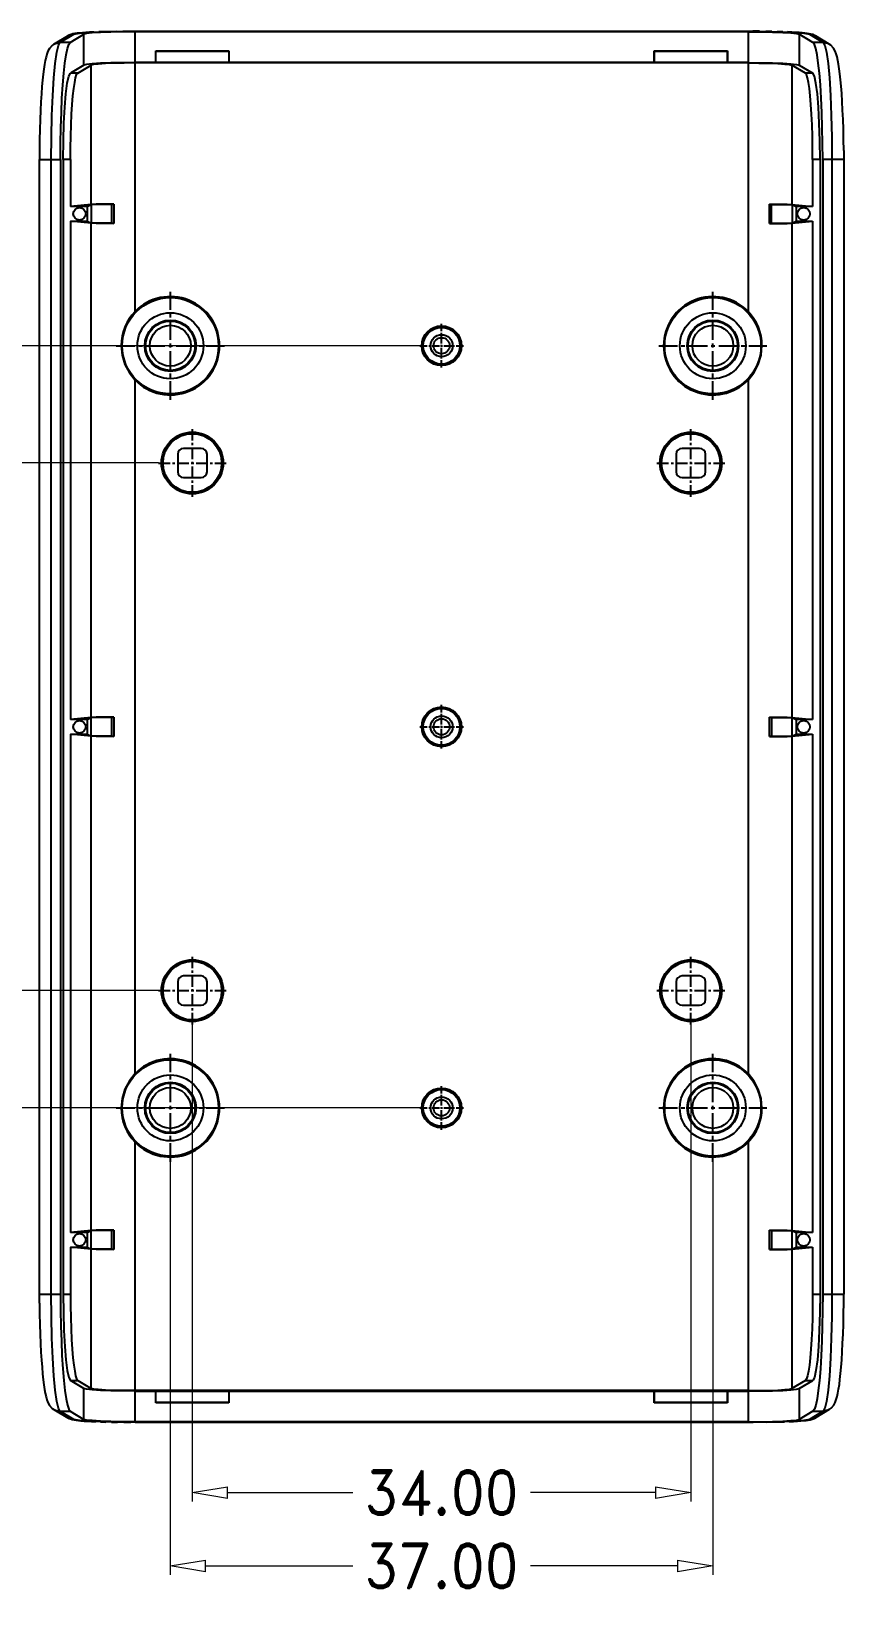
# Model space of a CAD drawing. Extents: x 98 to 412, y -254 to -30.
# Drawn here: x 272.3 to 327.7, y -143.5 to -36.8 of the extents above; entities that cross this region are included whole.
import ezdxf

# ---------------------------------------------------------------- set-up
doc = ezdxf.new("R2010")
doc.units = 0
doc.header["$LTSCALE"] = 30.734
doc.header["$MEASUREMENT"] = 0
doc.header["$PDMODE"] = 3
doc.header["$PDSIZE"] = 0.3125
doc.linetypes.add('CENTER', pattern=[0.6, 0.375, -0.075, 0.075, -0.075])
doc.layers.get('0').update_dxf_attribs({"linetype": 'CONTINUOUS'})
doc.layers.get('Defpoints').update_dxf_attribs({"linetype": 'CONTINUOUS'})
doc.layers.add('dim', color=3, linetype='CONTINUOUS', lineweight=9)
doc.styles.add('ROMAND', font='romand.shx', dxfattribs={"width": 0.9, "bigfont": 'gbcbig.shx'})
doc.dimstyles.new('YanXiu', dxfattribs={"dimtxt": 2.5, "dimasz": 2.2, "dimexe": 1, "dimexo": 0, "dimgap": 0.66, "dimtad": 0, "dimzin": 1, "dimdsep": 46, "dimtxsty": 'ROMAND', "dimblk": 'CLOSEDBLANK', "dimcen": 0, "dimclrd": 3, "dimclre": 3, "dimclrt": 7, "dimazin": 0, "dimtfac": 1, "dimtofl": 0, "dimtmove": 0, "dimatfit": 3, "dimldrblk": 'CLOSEDBLANK', "dimfxl": 1, "dimlwd": 5, "dimlwe": 5, "dimarcsym": 0})

# ---------------------------------------------------------------- blocks, each defined once
blk = doc.blocks.new('_ClosedBlank')
at = {"color": 0, "linetype": 'ByBlock', "lineweight": -2}
for p, q in [((-1, 0.167), (0, 0)), ((-1, 0.167), (-1, -0.167)), ((0, 0), (-1, -0.167))]:
    blk.add_line(p, q, dxfattribs=at)
blk = doc.blocks.new('*D7')
at = {"layer": 'Defpoints', "color": 0}
for p in [(281.75, -113.99), (318.75, -113.99), (318.75, -141.55)]:
    blk.add_point(p, dxfattribs=at)
at = {"layer": 'dim', "color": 3, "lineweight": 5}
for p, q in [((281.75, -113.99), (281.75, -142.15)), ((318.75, -113.99), (318.75, -142.15)), ((284.15, -141.55), (294.19, -141.55)), ((316.35, -141.55), (306.32, -141.55))]:
    blk.add_line(p, q, dxfattribs=at)
at = {"layer": 'dim', "color": 3, "lineweight": 5, "xscale": 2.4, "yscale": 2.4, "zscale": 2.4, "rotation": 180}
blk.add_blockref('_ClosedBlank', (281.75, -141.55), dxfattribs=at)
at = {"layer": 'dim', "color": 3, "lineweight": 5, "xscale": 2.4, "yscale": 2.4, "zscale": 2.4}
blk.add_blockref('_ClosedBlank', (318.75, -141.55), dxfattribs=at)
at = {"layer": 'dim', "color": 7, "insert": (300.25, -141.55), "char_height": 3, "attachment_point": 5, "style": 'ROMAND'}
blk.add_mtext('37.00', dxfattribs=at)
blk = doc.blocks.new('*D8')
at = {"layer": 'Defpoints', "color": 0}
for p in [(283.25, -104.62), (317.25, -104.62), (317.25, -136.55)]:
    blk.add_point(p, dxfattribs=at)
at = {"layer": 'dim', "color": 3, "lineweight": 5}
for p, q in [((283.25, -104.62), (283.25, -137.15)), ((317.25, -104.62), (317.25, -137.15)), ((285.65, -136.55), (294.19, -136.55)), ((314.85, -136.55), (306.32, -136.55))]:
    blk.add_line(p, q, dxfattribs=at)
at = {"layer": 'dim', "color": 3, "lineweight": 5, "xscale": 2.4, "yscale": 2.4, "zscale": 2.4, "rotation": 180}
blk.add_blockref('_ClosedBlank', (283.25, -136.55), dxfattribs=at)
at = {"layer": 'dim', "color": 3, "lineweight": 5, "xscale": 2.4, "yscale": 2.4, "zscale": 2.4}
blk.add_blockref('_ClosedBlank', (317.25, -136.55), dxfattribs=at)
at = {"layer": 'dim', "color": 7, "insert": (300.25, -136.55), "char_height": 3, "attachment_point": 5, "style": 'ROMAND'}
blk.add_mtext('34.00', dxfattribs=at)
blk = doc.blocks.new('*D9')
at = {"layer": 'Defpoints', "color": 0}
for p in [(298.76, -58.3), (262.7, -110.3), (298.76, -110.3)]:
    blk.add_point(p, dxfattribs=at)
at = {"layer": 'dim', "color": 3, "lineweight": 5}
for p, q in [((298.76, -58.3), (262.1, -58.3)), ((262.7, -60.7), (262.7, -78.24)), ((262.7, -107.9), (262.7, -90.37)), ((298.76, -110.3), (262.1, -110.3))]:
    blk.add_line(p, q, dxfattribs=at)
at = {"layer": 'dim', "color": 3, "lineweight": 5, "xscale": 2.4, "yscale": 2.4, "zscale": 2.4}
for p, rotation in [((262.7, -58.3), 90), ((262.7, -110.3), 270)]:
    blk.add_blockref('_ClosedBlank', p, dxfattribs=dict(at, rotation=rotation))
at = {"layer": 'dim', "color": 7, "insert": (262.7, -84.3), "char_height": 3, "attachment_point": 5, "rotation": 90, "style": 'ROMAND'}
blk.add_mtext('52.00', dxfattribs=at)
blk = doc.blocks.new('*D10')
at = {"layer": 'Defpoints', "color": 0}
for p in [(280.94, -66.3), (266.9, -102.3), (280.94, -102.3)]:
    blk.add_point(p, dxfattribs=at)
at = {"layer": 'dim', "color": 3, "lineweight": 5}
for p, q in [((280.94, -66.3), (266.3, -66.3)), ((266.9, -68.7), (266.9, -78.24)), ((266.9, -99.9), (266.9, -90.37)), ((280.94, -102.3), (266.3, -102.3))]:
    blk.add_line(p, q, dxfattribs=at)
at = {"layer": 'dim', "color": 3, "lineweight": 5, "xscale": 2.4, "yscale": 2.4, "zscale": 2.4}
for p, rotation in [((266.9, -66.3), 90), ((266.9, -102.3), 270)]:
    blk.add_blockref('_ClosedBlank', p, dxfattribs=dict(at, rotation=rotation))
at = {"layer": 'dim', "color": 7, "insert": (266.9, -84.3), "char_height": 3, "attachment_point": 5, "rotation": 90, "style": 'ROMAND'}
blk.add_mtext('36.00', dxfattribs=at)

msp = doc.modelspace()

# ---------------------------------------------------------------- linework, layer by layer
at = {"color": 7, "linetype": 'Continuous'}
for p, q in [((273.808, -37.725), (274.752, -37.16)), ((274.223, -37.61), (275.163, -37.047)), ((274.922, -37.61), (275.86, -37.048)), ((275.982, -36.932), (275.754, -36.949)), ((275.86, -39.151), (275.86, -37.048)), ((276.542, -36.901), (277.235, -36.876)), ((277.239, -36.875), (276.873, -36.887)), ((278.067, -36.856), (277.235, -36.876)), ((277.967, -36.859), (278.69, -36.849)), ((278.522, -36.849), (279.347, -36.846)), ((279, -36.846), (321.159, -36.846)), ((279.347, -36.845), (279.347, -36.846)), ((321.159, -36.881), (279.347, -36.881)), ((279.347, -38.984), (279.347, -36.881)), ((321.159, -36.845), (321.159, -36.846)), ((321.159, -36.881), (321.159, -38.984)), ((321.93, -36.849), (321.473, -36.846)), ((322.778, -36.862), (322.366, -36.854)), ((323.518, -36.883), (323.162, -36.872)), ((324.64, -36.94), (324.404, -36.924)), ((324.847, -36.957), (324.64, -36.94)), ((325.584, -37.61), (324.646, -37.048)), ((324.646, -37.048), (324.646, -39.151)), ((325.343, -37.047), (326.283, -37.61)), ((326.698, -37.725), (325.754, -37.16)), ((274.114, -37.806), (274.223, -37.61)), ((274.922, -37.61), (274.223, -37.61)), ((280.753, -38.184), (285.753, -38.184)), ((280.753, -38.184), (280.771, -38.201)), ((280.753, -38.984), (280.753, -38.184)), ((280.771, -38.201), (285.736, -38.201)), ((280.771, -38.966), (280.771, -38.201)), ((285.753, -38.184), (285.736, -38.201)), ((285.736, -38.201), (285.736, -38.966)), ((285.753, -38.184), (285.753, -38.984)), ((314.753, -38.184), (319.753, -38.184)), ((314.753, -38.184), (314.771, -38.201)), ((314.753, -38.984), (314.753, -38.184)), ((314.771, -38.201), (319.736, -38.201)), ((314.771, -38.966), (314.771, -38.201)), ((319.753, -38.184), (319.736, -38.201)), ((319.736, -38.201), (319.736, -38.966)), ((319.753, -38.184), (319.753, -38.984)), ((326.283, -37.61), (325.584, -37.61)), ((326.283, -37.61), (326.393, -37.806)), ((275.86, -39.151), (274.932, -39.707)), ((275.434, -39.707), (276.358, -39.153)), ((276.358, -48.661), (276.358, -39.153)), ((321.159, -38.984), (279.347, -38.984)), ((321.159, -39.01), (279.347, -39.01)), ((279.347, -55.964), (279.347, -39.01)), ((280.753, -38.984), (280.771, -38.966)), ((285.736, -38.966), (280.771, -38.966)), ((285.753, -38.984), (285.736, -38.966)), ((314.753, -38.984), (314.771, -38.966)), ((319.736, -38.966), (314.771, -38.966)), ((319.753, -38.984), (319.736, -38.966)), ((321.159, -39.01), (321.159, -55.964)), ((325.073, -39.707), (324.148, -39.153)), ((324.148, -39.153), (324.148, -48.661)), ((324.646, -39.151), (325.575, -39.707)), ((275.434, -39.707), (274.932, -39.707)), ((325.575, -39.707), (325.073, -39.707)), ((272.826, -45.599), (274.259, -45.599)), ((272.828, -123.62), (272.826, -45.599)), ((273.626, -123.005), (273.626, -45.599)), ((274.259, -45.599), (274.259, -123.005)), ((274.945, -45.599), (274.443, -45.599)), ((274.443, -45.599), (274.443, -123.005)), ((274.945, -45.599), (274.945, -48.802)), ((326.064, -45.599), (325.562, -45.599)), ((325.562, -45.599), (325.562, -48.802)), ((326.064, -45.599), (326.064, -123.005)), ((327.68, -45.599), (326.247, -45.599)), ((326.247, -45.599), (326.247, -123.005)), ((326.88, -45.599), (326.88, -123.005)), ((327.678, -44.984), (327.68, -123.005)), ((276.358, -48.661), (274.945, -48.802)), ((276.07, -48.802), (274.945, -48.802)), ((276.07, -48.802), (276.347, -48.663)), ((276.07, -48.802), (276.07, -49.802)), ((277.753, -48.663), (276.347, -48.663)), ((276.347, -48.663), (276.347, -49.941)), ((277.891, -48.641), (277.002, -48.647)), ((277.753, -48.663), (277.891, -48.641)), ((277.753, -49.941), (277.753, -48.663)), ((277.891, -48.641), (277.891, -49.964)), ((322.753, -48.663), (322.616, -48.641)), ((322.616, -49.964), (322.616, -48.641)), ((322.753, -48.663), (324.159, -48.663)), ((322.753, -49.941), (322.753, -48.663)), ((324.148, -48.661), (325.562, -48.802)), ((324.159, -48.663), (324.437, -48.802)), ((324.159, -48.663), (324.159, -49.941)), ((325.562, -48.802), (324.437, -48.802)), ((324.437, -48.802), (324.437, -49.802)), ((276.358, -49.943), (274.945, -49.802)), ((274.945, -49.802), (276.07, -49.802)), ((274.945, -49.802), (274.945, -83.802)), ((276.07, -49.802), (276.347, -49.941)), ((277.753, -49.941), (276.347, -49.941)), ((276.358, -83.661), (276.358, -49.943)), ((277.753, -49.941), (277.891, -49.964)), ((322.753, -49.941), (322.616, -49.964)), ((322.616, -49.964), (323.505, -49.957)), ((322.753, -49.941), (324.159, -49.941)), ((324.148, -49.943), (325.562, -49.802)), ((324.148, -49.943), (324.148, -83.661)), ((324.159, -49.941), (324.437, -49.802)), ((324.437, -49.802), (325.562, -49.802)), ((325.562, -49.802), (325.562, -83.802)), ((279.347, -107.964), (279.347, -60.64)), ((321.159, -60.64), (321.159, -107.964)), ((282.253, -65.702), (282.253, -66.902)), ((283.853, -65.302), (282.653, -65.302)), ((284.253, -66.902), (284.253, -65.702)), ((316.253, -65.702), (316.253, -66.902)), ((317.853, -65.302), (316.653, -65.302)), ((318.253, -66.902), (318.253, -65.702)), ((282.653, -67.302), (283.853, -67.302)), ((316.653, -67.302), (317.853, -67.302)), ((276.358, -83.661), (274.945, -83.802)), ((276.07, -83.802), (274.945, -83.802)), ((276.07, -83.802), (276.347, -83.663)), ((276.07, -83.802), (276.07, -84.802)), ((277.753, -83.663), (276.347, -83.663)), ((276.347, -84.941), (276.347, -83.663)), ((277.891, -83.641), (277.002, -83.647)), ((277.753, -83.663), (277.891, -83.641)), ((277.753, -84.941), (277.753, -83.663)), ((277.891, -83.641), (277.891, -84.964)), ((322.616, -84.964), (322.616, -83.641)), ((322.753, -83.663), (322.616, -83.641)), ((322.753, -83.663), (322.753, -84.941)), ((322.753, -83.663), (324.159, -83.663)), ((324.148, -83.661), (325.562, -83.802)), ((324.159, -84.941), (324.159, -83.663)), ((324.159, -83.663), (324.437, -83.802)), ((324.437, -83.802), (324.437, -84.802)), ((325.562, -83.802), (324.437, -83.802)), ((276.358, -84.943), (274.945, -84.802)), ((274.945, -84.802), (276.07, -84.802)), ((274.945, -84.802), (274.945, -118.802)), ((276.07, -84.802), (276.347, -84.941)), ((277.753, -84.941), (276.347, -84.941)), ((276.358, -118.661), (276.358, -84.943)), ((277.753, -84.941), (277.891, -84.964)), ((322.753, -84.941), (322.616, -84.964)), ((322.616, -84.964), (323.505, -84.957)), ((322.753, -84.941), (324.159, -84.941)), ((324.148, -84.943), (325.562, -84.802)), ((324.148, -84.943), (324.148, -118.661)), ((324.159, -84.941), (324.437, -84.802)), ((324.437, -84.802), (325.562, -84.802)), ((325.562, -84.802), (325.562, -118.802)), ((283.853, -101.302), (282.653, -101.302)), ((317.853, -101.302), (316.653, -101.302)), ((282.253, -101.702), (282.253, -102.902)), ((284.253, -102.902), (284.253, -101.702)), ((316.253, -101.702), (316.253, -102.902)), ((318.253, -102.902), (318.253, -101.702)), ((282.653, -103.302), (283.853, -103.302)), ((316.653, -103.302), (317.853, -103.302)), ((279.347, -129.595), (279.347, -112.64)), ((321.159, -112.64), (321.159, -129.595)), ((276.358, -118.661), (274.945, -118.802)), ((276.07, -118.802), (274.945, -118.802)), ((276.07, -118.802), (276.347, -118.663)), ((276.07, -118.802), (276.07, -119.802)), ((276.347, -119.941), (276.347, -118.663)), ((277.753, -118.663), (276.347, -118.663)), ((277.891, -118.641), (277.002, -118.647)), ((277.753, -118.663), (277.891, -118.641)), ((277.753, -119.941), (277.753, -118.663)), ((277.891, -118.641), (277.891, -119.964)), ((322.616, -119.964), (322.616, -118.641)), ((322.753, -118.663), (322.616, -118.641)), ((322.753, -118.663), (322.753, -119.941)), ((322.753, -118.663), (324.159, -118.663)), ((324.148, -118.661), (325.562, -118.802)), ((324.159, -119.941), (324.159, -118.663)), ((324.159, -118.663), (324.437, -118.802)), ((324.437, -118.802), (324.437, -119.802)), ((325.562, -118.802), (324.437, -118.802)), ((274.945, -119.802), (274.945, -123.005)), ((274.945, -119.802), (276.07, -119.802)), ((276.358, -119.943), (274.945, -119.802)), ((276.07, -119.802), (276.347, -119.941)), ((277.753, -119.941), (276.347, -119.941)), ((276.358, -129.451), (276.358, -119.943)), ((277.753, -119.941), (277.891, -119.964)), ((322.753, -119.941), (322.616, -119.964)), ((322.616, -119.964), (323.505, -119.957)), ((322.753, -119.941), (324.159, -119.941)), ((324.148, -119.943), (325.562, -119.802)), ((324.148, -119.943), (324.148, -129.451)), ((324.159, -119.941), (324.437, -119.802)), ((324.437, -119.802), (325.562, -119.802)), ((325.562, -119.802), (325.562, -123.005)), ((272.826, -123.005), (274.259, -123.005)), ((274.443, -123.005), (274.945, -123.005)), ((325.562, -123.005), (326.064, -123.005)), ((326.247, -123.005), (327.68, -123.005)), ((274.932, -128.897), (275.434, -128.897)), ((275.86, -129.453), (274.932, -128.897)), ((275.434, -128.897), (276.358, -129.451)), ((325.073, -128.897), (324.148, -129.451)), ((324.646, -129.453), (325.575, -128.897)), ((325.073, -128.897), (325.575, -128.897)), ((275.86, -131.556), (275.86, -129.453)), ((321.159, -129.595), (279.347, -129.595)), ((279.347, -131.724), (279.347, -129.621)), ((279.347, -129.621), (321.159, -129.621)), ((280.753, -130.421), (280.753, -129.621)), ((280.753, -129.621), (280.771, -129.638)), ((280.771, -130.403), (280.771, -129.638)), ((280.771, -129.638), (285.736, -129.638)), ((285.753, -129.621), (285.736, -129.638)), ((285.736, -129.638), (285.736, -130.403)), ((285.753, -129.621), (285.753, -130.421)), ((314.753, -130.421), (314.753, -129.621)), ((314.753, -129.621), (314.771, -129.638)), ((314.771, -130.403), (314.771, -129.638)), ((314.771, -129.638), (319.736, -129.638)), ((319.753, -129.621), (319.736, -129.638)), ((319.736, -129.638), (319.736, -130.403)), ((319.753, -129.621), (319.753, -130.421)), ((321.159, -129.621), (321.159, -131.724)), ((324.646, -129.453), (324.646, -131.556)), ((273.808, -130.879), (274.752, -131.445)), ((274.223, -130.994), (274.114, -130.798)), ((274.223, -130.994), (274.922, -130.994)), ((275.163, -131.557), (274.223, -130.994)), ((274.922, -130.994), (275.86, -131.556)), ((280.753, -130.421), (280.771, -130.403)), ((285.753, -130.421), (280.753, -130.421)), ((285.736, -130.403), (280.771, -130.403)), ((285.753, -130.421), (285.736, -130.403)), ((314.753, -130.421), (314.771, -130.403)), ((319.753, -130.421), (314.753, -130.421)), ((319.736, -130.403), (314.771, -130.403)), ((319.753, -130.421), (319.736, -130.403)), ((325.584, -130.994), (324.646, -131.556)), ((326.283, -130.994), (325.343, -131.557)), ((325.584, -130.994), (326.283, -130.994)), ((326.698, -130.879), (325.754, -131.445)), ((326.393, -130.798), (326.283, -130.994)), ((275.659, -131.648), (275.866, -131.665)), ((275.866, -131.665), (276.102, -131.68)), ((276.988, -131.722), (277.344, -131.733)), ((277.729, -131.742), (278.14, -131.75)), ((278.576, -131.755), (279.033, -131.759)), ((321.159, -131.724), (279.347, -131.724)), ((279.347, -131.759), (279.347, -131.758)), ((321.507, -131.758), (279.347, -131.759)), ((321.984, -131.755), (321.159, -131.758)), ((321.159, -131.759), (321.159, -131.758)), ((322.54, -131.746), (321.817, -131.755)), ((322.44, -131.749), (323.272, -131.728)), ((323.267, -131.73), (323.633, -131.718)), ((323.965, -131.704), (323.272, -131.728)), ((324.524, -131.673), (324.753, -131.656))]:
    msp.add_line(p, q, dxfattribs=at)
at = {"color": 1, "linetype": 'CENTER', "ltscale": 0.110901}
for p, q in [((281.753, -61.992), (281.753, -54.612)), ((318.753, -61.992), (318.753, -54.612)), ((278.063, -58.302), (285.443, -58.302)), ((315.063, -58.302), (322.443, -58.302)), ((281.753, -113.992), (281.753, -106.612)), ((318.753, -113.992), (318.753, -106.612)), ((278.063, -110.302), (285.443, -110.302)), ((315.063, -110.302), (322.443, -110.302))]:
    msp.add_line(p, q, dxfattribs=at)
at = {"color": 1, "linetype": 'CENTER', "ltscale": 0.044786}
for p, q in [((300.253, -59.792), (300.253, -56.812)), ((298.763, -58.302), (301.743, -58.302)), ((300.253, -85.792), (300.253, -82.812)), ((298.763, -84.302), (301.743, -84.302)), ((300.253, -111.792), (300.253, -108.812)), ((298.763, -110.302), (301.743, -110.302))]:
    msp.add_line(p, q, dxfattribs=at)
at = {"color": 1, "linetype": 'CENTER', "ltscale": 0.069579}
for p, q in [((283.253, -68.617), (283.253, -63.987)), ((317.253, -68.617), (317.253, -63.987)), ((280.938, -66.302), (285.568, -66.302)), ((314.938, -66.302), (319.568, -66.302)), ((283.253, -104.617), (283.253, -99.987)), ((317.253, -104.617), (317.253, -99.987)), ((280.938, -102.302), (285.568, -102.302)), ((314.938, -102.302), (319.568, -102.302))]:
    msp.add_line(p, q, dxfattribs=at)
at = {"color": 7, "linetype": 'Continuous'}
for points in [[(274.987, -37.059), (274.845, -37.111), (274.751, -37.161)], [(274.752, -37.16), (274.857, -37.107), (275.163, -37.047)], [(275.388, -36.985), (275.244, -37.005), (275.113, -37.028), (274.987, -37.059)], [(275.163, -37.047), (275.28, -37.011), (275.546, -36.973), (275.975, -36.935), (276.552, -36.902)], [(275.754, -36.949), (275.557, -36.966), (275.388, -36.985)], [(279.347, -36.881), (278.491, -36.886), (277.687, -36.903), (276.983, -36.929), (276.423, -36.963), (276.041, -37.004), (275.86, -37.048)], [(276.542, -36.901), (276.245, -36.916), (275.982, -36.932)], [(321.159, -36.845), (321.817, -36.849), (322.54, -36.859), (323.272, -36.876), (323.954, -36.902), (324.531, -36.935), (324.961, -36.973), (325.226, -37.011), (325.343, -37.047)], [(321.159, -36.881), (322.015, -36.886), (322.819, -36.903), (323.523, -36.929), (324.083, -36.963), (324.465, -37.004), (324.646, -37.048)], [(324.404, -36.924), (324.139, -36.909), (323.844, -36.895)], [(325.184, -36.993), (325.028, -36.974), (324.847, -36.957)], [(325.572, -37.076), (325.442, -37.039), (325.319, -37.014), (325.184, -36.993)], [(325.754, -37.16), (325.649, -37.107), (325.343, -37.047)], [(325.754, -37.16), (325.734, -37.148), (325.572, -37.076)], [(273.808, -37.725), (273.691, -37.809), (273.51, -38.015), (273.403, -38.211), (273.331, -38.401), (273.273, -38.606), (273.22, -38.84), (273.171, -39.11), (273.125, -39.42), (273.081, -39.773), (273.038, -40.171), (272.999, -40.617), (272.962, -41.111), (272.928, -41.652), (272.898, -42.24), (272.873, -42.872), (272.852, -43.545), (272.837, -44.256), (272.828, -44.999), (272.826, -45.599)], [(273.626, -45.599), (273.638, -44.07), (273.672, -42.598), (273.728, -41.235), (273.804, -40.032), (273.896, -39.035), (274.002, -38.28), (274.114, -37.806)], [(273.812, -37.723), (273.917, -37.67), (274.223, -37.61)], [(274.259, -45.599), (274.266, -44.498), (274.285, -43.419), (274.318, -42.38), (274.363, -41.405), (274.419, -40.508), (274.485, -39.708), (274.561, -39.019), (274.644, -38.456), (274.733, -38.028), (274.826, -37.744), (274.922, -37.61)], [(326.247, -45.599), (326.241, -44.498), (326.221, -43.419), (326.188, -42.38), (326.144, -41.405), (326.087, -40.508), (326.021, -39.708), (325.946, -39.019), (325.863, -38.456), (325.774, -38.028), (325.68, -37.744), (325.584, -37.61)], [(326.694, -37.723), (326.589, -37.67), (326.283, -37.61)], [(326.393, -37.806), (326.504, -38.28), (326.61, -39.035), (326.703, -40.032), (326.778, -41.235), (326.834, -42.598), (326.869, -44.07), (326.88, -45.599)], [(327.678, -44.984), (327.669, -44.24), (327.654, -43.529), (327.633, -42.856), (327.607, -42.224), (327.577, -41.636), (327.544, -41.095), (327.506, -40.602), (327.467, -40.157), (327.424, -39.759), (327.38, -39.407), (327.333, -39.098), (327.284, -38.829), (327.231, -38.597), (327.172, -38.392), (327.099, -38.202), (326.99, -38.005), (326.803, -37.8), (326.698, -37.725)], [(279.347, -38.984), (278.491, -38.989), (277.687, -39.006), (276.983, -39.032), (276.423, -39.066), (276.041, -39.107), (275.86, -39.151)], [(279.347, -39.01), (278.613, -39.015), (277.924, -39.029), (277.321, -39.051), (276.841, -39.081), (276.514, -39.115), (276.358, -39.153)], [(321.159, -38.984), (322.015, -38.989), (322.82, -39.006), (323.523, -39.032), (324.083, -39.066), (324.465, -39.107), (324.646, -39.151)], [(321.159, -39.01), (321.893, -39.015), (322.582, -39.029), (323.185, -39.051), (323.665, -39.081), (323.993, -39.115), (324.148, -39.153)], [(274.443, -45.599), (274.455, -44.332), (274.49, -43.124), (274.548, -42.029), (274.625, -41.103), (274.717, -40.385), (274.821, -39.913), (274.932, -39.707)], [(274.945, -45.599), (274.949, -44.788), (274.964, -43.993), (274.988, -43.228), (275.021, -42.509), (275.062, -41.848), (275.111, -41.258), (275.167, -40.749), (275.228, -40.332), (275.294, -40.016), (275.363, -39.806), (275.434, -39.707)], [(325.562, -45.599), (325.557, -44.788), (325.542, -43.993), (325.518, -43.228), (325.485, -42.509), (325.444, -41.848), (325.395, -41.258), (325.339, -40.749), (325.278, -40.332), (325.212, -40.016), (325.143, -39.806), (325.073, -39.707)], [(326.064, -45.599), (326.052, -44.332), (326.016, -43.124), (325.958, -42.029), (325.882, -41.103), (325.789, -40.385), (325.685, -39.913), (325.575, -39.707)], [(277.002, -48.647), (276.683, -48.651), (276.466, -48.656), (276.358, -48.661)], [(322.616, -48.641), (323.505, -48.647), (323.823, -48.651), (324.04, -48.656), (324.148, -48.661)], [(277.891, -49.964), (277.002, -49.957), (276.683, -49.953), (276.466, -49.948), (276.358, -49.943)], [(323.505, -49.957), (323.823, -49.953), (324.04, -49.948), (324.148, -49.943)], [(279.347, -55.964), (279.134, -56.207), (278.945, -56.468), (278.783, -56.746), (278.649, -57.038), (278.543, -57.342), (278.466, -57.656), (278.419, -57.977), (278.404, -58.302)], [(322.103, -58.302), (322.087, -57.976), (322.04, -57.654), (321.963, -57.34), (321.857, -57.036), (321.722, -56.744), (321.56, -56.467), (321.372, -56.206), (321.159, -55.964)], [(278.404, -58.302), (278.466, -58.948), (278.655, -59.581), (278.959, -60.157), (279.347, -60.64)], [(321.159, -60.64), (321.548, -60.157), (321.852, -59.581), (322.04, -58.948), (322.103, -58.302)], [(277.002, -83.647), (276.683, -83.651), (276.466, -83.656), (276.358, -83.661)], [(322.616, -83.641), (323.505, -83.647), (323.823, -83.651), (324.04, -83.656), (324.148, -83.661)], [(277.891, -84.964), (277.002, -84.957), (276.683, -84.953), (276.466, -84.948), (276.358, -84.943)], [(323.505, -84.957), (323.823, -84.953), (324.04, -84.948), (324.148, -84.943)], [(279.347, -107.964), (278.959, -108.448), (278.655, -109.024), (278.466, -109.657), (278.404, -110.302)], [(322.103, -110.302), (322.04, -109.657), (321.852, -109.024), (321.548, -108.448), (321.159, -107.964)], [(278.404, -110.302), (278.419, -110.628), (278.466, -110.95), (278.543, -111.265), (278.65, -111.569), (278.784, -111.86), (278.946, -112.137), (279.134, -112.398), (279.347, -112.64)], [(321.159, -112.64), (321.373, -112.398), (321.561, -112.136), (321.723, -111.858), (321.858, -111.566), (321.964, -111.262), (322.04, -110.949), (322.087, -110.628), (322.103, -110.302)], [(277.002, -118.647), (276.683, -118.651), (276.466, -118.656), (276.358, -118.661)], [(322.616, -118.641), (323.505, -118.647), (323.823, -118.651), (324.04, -118.656), (324.148, -118.661)], [(277.891, -119.964), (277.002, -119.957), (276.683, -119.953), (276.466, -119.948), (276.358, -119.943)], [(323.505, -119.957), (323.823, -119.953), (324.04, -119.948), (324.148, -119.943)], [(272.828, -123.62), (272.837, -124.364), (272.853, -125.075), (272.873, -125.749), (272.899, -126.381), (272.929, -126.968), (272.963, -127.509), (273, -128.003), (273.04, -128.448), (273.082, -128.846), (273.127, -129.197), (273.173, -129.506), (273.223, -129.775), (273.275, -130.008), (273.334, -130.212), (273.407, -130.403), (273.516, -130.599), (273.703, -130.805), (273.808, -130.879)], [(274.114, -130.798), (274.002, -130.324), (273.896, -129.57), (273.804, -128.572), (273.728, -127.37), (273.672, -126.007), (273.638, -124.534), (273.626, -123.005)], [(274.259, -123.005), (274.266, -124.106), (274.285, -125.185), (274.318, -126.224), (274.363, -127.2), (274.419, -128.097), (274.485, -128.896), (274.561, -129.585), (274.644, -130.148), (274.733, -130.576), (274.826, -130.86), (274.922, -130.994)], [(274.443, -123.005), (274.455, -124.273), (274.49, -125.48), (274.548, -126.576), (274.625, -127.501), (274.717, -128.22), (274.821, -128.692), (274.932, -128.897)], [(274.945, -123.005), (274.949, -123.816), (274.964, -124.611), (274.988, -125.377), (275.021, -126.095), (275.062, -126.756), (275.111, -127.346), (275.167, -127.856), (275.228, -128.272), (275.294, -128.589), (275.363, -128.798), (275.434, -128.897)], [(325.562, -123.005), (325.557, -123.816), (325.542, -124.611), (325.518, -125.377), (325.485, -126.095), (325.444, -126.756), (325.395, -127.346), (325.339, -127.856), (325.278, -128.272), (325.212, -128.589), (325.143, -128.798), (325.073, -128.897)], [(326.064, -123.005), (326.052, -124.273), (326.016, -125.48), (325.958, -126.576), (325.882, -127.501), (325.789, -128.22), (325.685, -128.692), (325.575, -128.897)], [(326.247, -123.005), (326.241, -124.106), (326.221, -125.185), (326.188, -126.224), (326.144, -127.2), (326.087, -128.097), (326.021, -128.896), (325.946, -129.585), (325.863, -130.148), (325.774, -130.576), (325.68, -130.86), (325.584, -130.994)], [(326.88, -123.005), (326.869, -124.534), (326.834, -126.007), (326.778, -127.37), (326.703, -128.572), (326.61, -129.57), (326.504, -130.324), (326.393, -130.798)], [(326.698, -130.879), (326.815, -130.795), (326.997, -130.589), (327.103, -130.394), (327.175, -130.203), (327.234, -129.998), (327.286, -129.764), (327.335, -129.494), (327.381, -129.185), (327.426, -128.832), (327.468, -128.433), (327.508, -127.987), (327.545, -127.493), (327.578, -126.952), (327.608, -126.364), (327.634, -125.732), (327.654, -125.059), (327.669, -124.348), (327.678, -123.605), (327.68, -123.005)], [(279.347, -129.621), (278.491, -129.615), (277.687, -129.599), (276.983, -129.573), (276.423, -129.538), (276.041, -129.498), (275.86, -129.453)], [(279.347, -129.595), (278.613, -129.59), (277.924, -129.576), (277.321, -129.553), (276.841, -129.524), (276.514, -129.489), (276.358, -129.451)], [(321.159, -129.595), (321.893, -129.59), (322.582, -129.576), (323.185, -129.553), (323.665, -129.524), (323.993, -129.489), (324.148, -129.451)], [(321.159, -129.621), (322.015, -129.615), (322.82, -129.599), (323.523, -129.573), (324.083, -129.538), (324.465, -129.498), (324.646, -129.453)], [(273.812, -130.882), (273.917, -130.934), (274.223, -130.994)], [(326.694, -130.882), (326.589, -130.934), (326.283, -130.994)], [(274.752, -131.445), (274.772, -131.456), (274.934, -131.528)], [(274.752, -131.445), (274.857, -131.497), (275.163, -131.557)], [(274.934, -131.528), (275.064, -131.566), (275.188, -131.591), (275.323, -131.611)], [(279.347, -131.759), (278.69, -131.755), (277.967, -131.746), (277.235, -131.728), (276.552, -131.702), (275.975, -131.669), (275.546, -131.632), (275.28, -131.593), (275.163, -131.557)], [(275.323, -131.611), (275.479, -131.63), (275.659, -131.648)], [(279.347, -131.724), (278.491, -131.718), (277.687, -131.702), (276.983, -131.675), (276.423, -131.641), (276.041, -131.6), (275.86, -131.556)], [(276.102, -131.68), (276.367, -131.695), (276.662, -131.709)], [(321.159, -131.724), (322.015, -131.718), (322.819, -131.702), (323.523, -131.675), (324.083, -131.641), (324.465, -131.6), (324.646, -131.556)], [(325.343, -131.557), (325.226, -131.593), (324.961, -131.632), (324.531, -131.669), (323.954, -131.702)], [(323.965, -131.704), (324.262, -131.689), (324.524, -131.673)], [(324.753, -131.656), (324.95, -131.638), (325.118, -131.62)], [(325.118, -131.62), (325.263, -131.6), (325.393, -131.577), (325.52, -131.545)], [(325.754, -131.445), (325.649, -131.497), (325.343, -131.557)], [(325.52, -131.545), (325.661, -131.493), (325.755, -131.444)]]:
    msp.add_lwpolyline(points, dxfattribs=at)
for centre, radius in [((275.553, -49.302), 0.425), ((324.953, -49.302), 0.425), ((281.753, -58.302), 3.285), ((318.753, -58.302), 3.285), ((281.753, -58.302), 2.25), ((318.753, -58.302), 2.25), ((281.753, -58.302), 1.75), ((281.753, -58.302), 1.688), ((281.753, -58.302), 1.397), ((300.253, -58.302), 1.355), ((300.253, -58.302), 1.25), ((300.253, -58.302), 0.75), ((318.753, -58.302), 1.75), ((318.753, -58.302), 1.688), ((318.753, -58.302), 1.397), ((300.253, -58.302), 0.55), ((283.253, -66.302), 2.105), ((283.253, -66.302), 2), ((317.253, -66.302), 2.105), ((317.253, -66.302), 2), ((300.253, -84.302), 1.355), ((300.253, -84.302), 1.25), ((275.553, -84.302), 0.425), ((300.253, -84.302), 0.75), ((300.253, -84.302), 0.55), ((324.953, -84.302), 0.425), ((283.253, -102.302), 2.105), ((317.253, -102.302), 2.105), ((283.253, -102.302), 2), ((317.253, -102.302), 2), ((281.753, -110.302), 3.285), ((318.753, -110.302), 3.285), ((281.753, -110.302), 2.25), ((281.753, -110.302), 1.75), ((281.753, -110.302), 1.688), ((318.753, -110.302), 2.25), ((318.753, -110.302), 1.75), ((318.753, -110.302), 1.688), ((281.753, -110.302), 1.397), ((300.253, -110.302), 1.355), ((300.253, -110.302), 1.25), ((300.253, -110.302), 0.75), ((300.253, -110.302), 0.55), ((318.753, -110.302), 1.397), ((275.553, -119.302), 0.425), ((324.953, -119.302), 0.425)]:
    msp.add_circle(centre, radius, dxfattribs=at)
for centre, radius, start, end in [((281.753, -58.302), 3.355, 224.17451, 135.82549), ((318.753, -58.302), 3.355, 44.17451, 315.82549), ((282.653, -65.702), 0.4, 90, 180), ((283.853, -65.702), 0.4, 0, 90), ((316.653, -65.702), 0.4, 90, 180), ((317.853, -65.702), 0.4, 0, 90), ((282.653, -66.902), 0.4, 180, 270), ((283.853, -66.902), 0.4, 270, 0), ((316.653, -66.902), 0.4, 180, 270), ((317.853, -66.902), 0.4, 270, 0), ((282.653, -101.702), 0.4, 90, 180), ((283.853, -101.702), 0.4, 0, 90), ((316.653, -101.702), 0.4, 90, 180), ((317.853, -101.702), 0.4, 0, 90), ((282.653, -102.902), 0.4, 180, 270), ((283.853, -102.902), 0.4, 270, 0), ((316.653, -102.902), 0.4, 180, 270), ((317.853, -102.902), 0.4, 270, 0), ((281.753, -110.302), 3.355, 224.17451, 135.82549), ((318.753, -110.302), 3.355, 44.17451, 315.82549)]:
    msp.add_arc(centre, radius, start, end, dxfattribs=at)

# ---------------------------------------------------------------- dimensions: what is measured, and where the dimension line sits
at = {"layer": 'dim'}
for base, p1, p2, picture, middle in [((262.702, -110.302), (298.763, -58.302), (298.763, -110.302), '*D9', (262.702, -84.302)), ((266.902, -102.302), (280.938, -66.302), (280.938, -102.302), '*D10', (266.902, -84.302))]:
    dim = msp.add_linear_dim(base=base, p1=p1, p2=p2, angle=90, dimstyle='YanXiu', override={"dimtxt": 3, "dimasz": 2.4, "dimexe": 0.5997, "dimgap": 0.5997}, dxfattribs=at)
    dim.commit()
    dim.dimension.update_dxf_attribs({"geometry": picture, "text_midpoint": middle})
for base, p1, p2, picture, middle in [((317.253, -136.549), (283.253, -104.617), (317.253, -104.617), '*D8', (300.253, -136.549)), ((318.753, -141.549), (281.753, -113.992), (318.753, -113.992), '*D7', (300.253, -141.549))]:
    dim = msp.add_linear_dim(base=base, p1=p1, p2=p2, dimstyle='YanXiu', override={"dimtxt": 3, "dimasz": 2.4, "dimexe": 0.5997, "dimgap": 0.5997}, dxfattribs=at)
    dim.commit()
    dim.dimension.update_dxf_attribs({"geometry": picture, "text_midpoint": middle})

doc.saveas('drawing.dxf')
